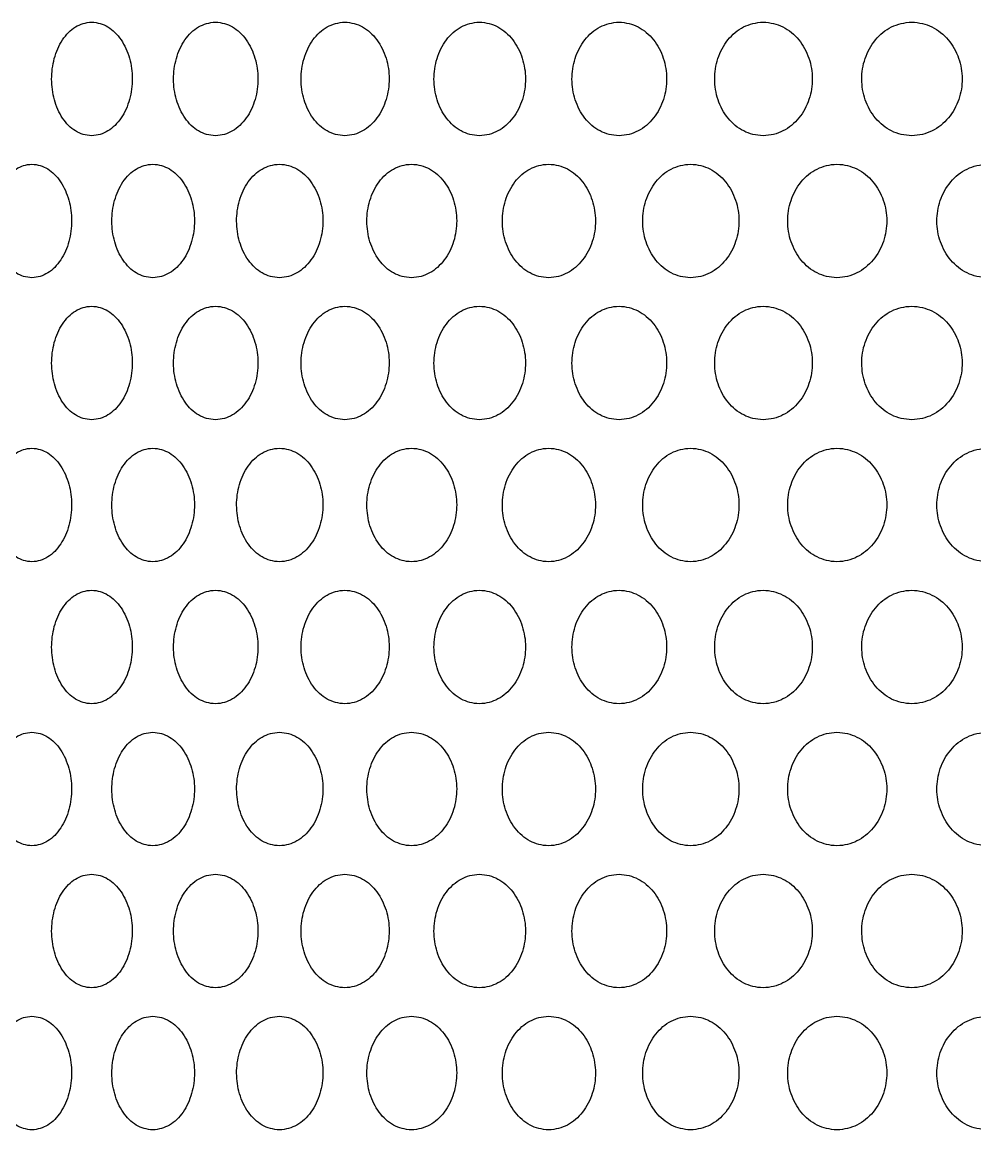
# Model space of a CAD drawing. Header units: millimetres. Extents: x 750 to 8479, y 2174 to 4333.
# Drawn here: x 1095.5 to 1162.6, y 2955.1 to 3033.1 of the extents above; entities that cross this region are included whole.
import ezdxf

# ---------------------------------------------------------------- set-up
doc = ezdxf.new("R2010")
doc.units = ezdxf.units.MM
doc.header["$LTSCALE"] = 153.67
doc.layers.add('02___PRT_ALL_AXES', color=7, linetype='CONTINUOUS')

msp = doc.modelspace()

# ---------------------------------------------------------------- linework, layer by layer
at = {"layer": '02___PRT_ALL_AXES', "color": 0, "linetype": 'Continuous'}
for points in [[(1100.35539, 3025.06591), (1099.93556, 3025.08775), (1099.18766, 3025.29974), (1098.25296, 3026.24269), (1097.66748, 3027.58256), (1097.47514, 3029.04925), (1097.65971, 3030.52312), (1098.24396, 3031.87762), (1099.18345, 3032.83075), (1099.93387, 3033.04428), (1100.35539, 3033.06591)], [(1100.35539, 3033.06591), (1100.77522, 3033.04407), (1101.52886, 3032.83209), (1102.48207, 3031.88914), (1103.08477, 3030.54927), (1103.28363, 3029.08257), (1103.09279, 3027.60871), (1102.49128, 3026.25421), (1101.53311, 3025.30107), (1100.77691, 3025.08754), (1100.35539, 3025.06591)], [(1109.07654, 3025.06591), (1108.63688, 3025.08775), (1107.85338, 3025.29974), (1106.87364, 3026.24269), (1106.25967, 3027.58256), (1106.05794, 3029.04925), (1106.25153, 3030.52312), (1106.8642, 3031.87762), (1107.84897, 3032.83075), (1108.63512, 3033.04428), (1109.07654, 3033.06591)], [(1109.07654, 3033.06591), (1109.51621, 3033.04407), (1110.30516, 3032.83209), (1111.3025, 3031.88914), (1111.93284, 3030.54927), (1112.14078, 3029.08257), (1111.94122, 3027.60871), (1111.31214, 3026.25421), (1110.30961, 3025.30107), (1109.51797, 3025.08754), (1109.07654, 3025.06591)], [(1118.18973, 3025.06591), (1117.73127, 3025.08775), (1116.91399, 3025.29974), (1115.89149, 3026.24269), (1115.25046, 3027.58256), (1115.0398, 3029.04925), (1115.24196, 3030.52312), (1115.88163, 3031.87762), (1116.90939, 3032.83075), (1117.72942, 3033.04428), (1118.18973, 3033.06591)], [(1118.18973, 3033.06591), (1118.6482, 3033.04407), (1119.47064, 3032.83209), (1120.50978, 3031.88914), (1121.16629, 3030.54927), (1121.38283, 3029.08257), (1121.17502, 3027.60871), (1120.51983, 3026.25421), (1119.47527, 3025.30107), (1118.65004, 3025.08754), (1118.18973, 3025.06591)], [(1127.67373, 3025.06591), (1127.19753, 3025.08775), (1126.34837, 3025.29974), (1125.28549, 3026.24269), (1124.6189, 3027.58256), (1124.3998, 3029.04925), (1124.61006, 3030.52312), (1125.27525, 3031.87762), (1126.34359, 3032.83075), (1127.19561, 3033.04428), (1127.67373, 3033.06591)], [(1127.67373, 3033.06591), (1128.14993, 3033.04407), (1129.00394, 3032.83209), (1130.08247, 3031.88914), (1130.76362, 3030.54927), (1130.98824, 3029.08257), (1130.77268, 3027.60871), (1130.0929, 3026.25421), (1129.00875, 3025.30107), (1128.15185, 3025.08754), (1127.67373, 3025.06591)], [(1137.50645, 3025.06591), (1137.01362, 3025.08775), (1136.13456, 3025.29974), (1135.03378, 3026.24269), (1134.34319, 3027.58256), (1134.11615, 3029.04925), (1134.33402, 3030.52312), (1135.02317, 3031.87762), (1136.12962, 3032.83075), (1137.01163, 3033.04428), (1137.50645, 3033.06591)], [(1137.50645, 3033.06591), (1137.99928, 3033.04407), (1138.88287, 3032.83209), (1139.99828, 3031.88914), (1140.70248, 3030.54927), (1140.93467, 3029.08257), (1140.71184, 3027.60871), (1140.00906, 3026.25421), (1138.88785, 3025.30107), (1138.00127, 3025.08754), (1137.50645, 3025.06591)], [(1147.66499, 3025.06591), (1147.15668, 3025.08775), (1146.24978, 3025.29974), (1145.11366, 3026.24269), (1144.40066, 3027.58256), (1144.16623, 3029.04925), (1144.3912, 3030.52312), (1145.1027, 3031.87762), (1146.24467, 3032.83075), (1147.15463, 3033.04428), (1147.66499, 3033.06591)], [(1147.66499, 3033.06591), (1148.17331, 3033.04407), (1149.08442, 3032.83209), (1150.2341, 3031.88914), (1150.95971, 3030.54927), (1151.19893, 3029.08257), (1150.96936, 3027.60871), (1150.24521, 3026.25421), (1149.08955, 3025.30107), (1148.17535, 3025.08754), (1147.66499, 3025.06591)], [(1158.1257, 3025.06591), (1157.60309, 3025.08775), (1156.67045, 3025.29974), (1155.50163, 3026.24269), (1154.7679, 3027.58256), (1154.52661, 3029.04925), (1154.75816, 3030.52312), (1155.49036, 3031.87762), (1156.6652, 3032.83075), (1157.60099, 3033.04428), (1158.1257, 3033.06591)], [(1158.1257, 3033.06591), (1158.64831, 3033.04407), (1159.58482, 3032.83209), (1160.76611, 3031.88914), (1161.51144, 3030.54927), (1161.75713, 3029.08257), (1161.52135, 3027.60871), (1160.77752, 3026.25421), (1159.5901, 3025.30107), (1158.65042, 3025.08754), (1158.1257, 3025.06591)], [(1096.14821, 3015.06591), (1095.73866, 3015.08775), (1095.00922, 3015.29974), (1094.09787, 3016.24269), (1093.52714, 3017.58256), (1093.33968, 3019.04925), (1093.51958, 3020.52312), (1094.08909, 3021.87762), (1095.00512, 3022.83075), (1095.73702, 3023.04428), (1096.14821, 3023.06591)], [(1096.14821, 3023.06591), (1096.55776, 3023.04407), (1097.29307, 3022.83209), (1098.22337, 3021.88914), (1098.81173, 3020.54927), (1099.00588, 3019.08257), (1098.81955, 3017.60871), (1098.23237, 3016.25421), (1097.29722, 3015.30107), (1096.5594, 3015.08754), (1096.14821, 3015.06591)], [(1104.66567, 3015.06591), (1104.2358, 3015.08775), (1103.46988, 3015.29974), (1102.51238, 3016.24269), (1101.91248, 3017.58256), (1101.71539, 3019.04925), (1101.90452, 3020.52312), (1102.50315, 3021.87762), (1103.46557, 3022.83075), (1104.23407, 3023.04428), (1104.66567, 3023.06591)], [(1104.66567, 3023.06591), (1105.09554, 3023.04407), (1105.86707, 3022.83209), (1106.84262, 3021.88914), (1107.45932, 3020.54927), (1107.66278, 3019.08257), (1107.46752, 3017.60871), (1106.85206, 3016.25421), (1105.87141, 3015.30107), (1105.09727, 3015.08754), (1104.66567, 3015.06591)], [(1113.58544, 3015.06591), (1113.13625, 3015.08775), (1112.33562, 3015.29974), (1111.33421, 3016.24269), (1110.70653, 3017.58256), (1110.50027, 3019.04925), (1110.69821, 3020.52312), (1111.32456, 3021.87762), (1112.33112, 3022.83075), (1113.13444, 3023.04428), (1113.58544, 3023.06591)], [(1113.58544, 3023.06591), (1114.03463, 3023.04407), (1114.84057, 3022.83209), (1115.85911, 3021.88914), (1116.50272, 3020.54927), (1116.71501, 3019.08257), (1116.51128, 3017.60871), (1115.86895, 3016.25421), (1114.84511, 3015.30107), (1114.03644, 3015.08754), (1113.58544, 3015.06591)], [(1122.88674, 3015.06591), (1122.41927, 3015.08775), (1121.58581, 3015.29974), (1120.54282, 3016.24269), (1119.88882, 3017.58256), (1119.67387, 3019.04925), (1119.88014, 3020.52312), (1120.53276, 3021.87762), (1121.58112, 3022.83075), (1122.41739, 3023.04428), (1122.88674, 3023.06591)], [(1122.88674, 3023.06591), (1123.35421, 3023.04407), (1124.19268, 3022.83209), (1125.25183, 3021.88914), (1125.92085, 3020.54927), (1126.14149, 3019.08257), (1125.92975, 3017.60871), (1125.26207, 3016.25421), (1124.19741, 3015.30107), (1123.35609, 3015.08754), (1122.88674, 3015.06591)], [(1132.54791, 3015.06591), (1132.06325, 3015.08775), (1131.1989, 3015.29974), (1130.11675, 3016.24269), (1129.43796, 3017.58256), (1129.21483, 3019.04925), (1129.42896, 3020.52312), (1130.10632, 3021.87762), (1131.19403, 3022.83075), (1132.0613, 3023.04428), (1132.54791, 3023.06591)], [(1132.54791, 3023.06591), (1133.03257, 3023.04407), (1133.90162, 3022.83209), (1134.99891, 3021.88914), (1135.69179, 3020.54927), (1135.92026, 3019.08257), (1135.701, 3017.60871), (1135.00952, 3016.25421), (1133.90652, 3015.30107), (1133.03452, 3015.08754), (1132.54791, 3015.06591)], [(1142.54646, 3015.06591), (1142.04573, 3015.08775), (1141.1525, 3015.29974), (1140.03372, 3016.24269), (1139.33172, 3017.58256), (1139.10092, 3019.04925), (1139.32241, 3020.52312), (1140.02293, 3021.87762), (1141.14747, 3022.83075), (1142.04372, 3023.04428), (1142.54646, 3023.06591)], [(1142.54646, 3023.06591), (1143.04718, 3023.04407), (1143.94478, 3022.83209), (1145.07766, 3021.88914), (1145.79278, 3020.54927), (1146.02855, 3019.08257), (1145.80228, 3017.60871), (1145.08861, 3016.25421), (1143.94984, 3015.30107), (1143.04919, 3015.08754), (1142.54646, 3015.06591)], [(1152.85908, 3015.06591), (1152.34347, 3015.08775), (1151.42343, 3015.29974), (1150.27063, 3016.24269), (1149.54705, 3017.58256), (1149.30912, 3019.04925), (1149.53745, 3020.52312), (1150.25951, 3021.87762), (1151.41825, 3022.83075), (1152.34139, 3023.04428), (1152.85908, 3023.06591)], [(1152.85908, 3023.06591), (1153.3747, 3023.04407), (1154.29877, 3022.83209), (1155.4646, 3021.88914), (1156.20029, 3020.54927), (1156.44281, 3019.08257), (1156.21007, 3017.60871), (1155.47586, 3016.25421), (1154.30398, 3015.30107), (1153.37677, 3015.08754), (1152.85908, 3015.06591)], [(1163.46178, 3015.06591), (1162.93247, 3015.08775), (1161.98778, 3015.29974), (1160.80363, 3016.24269), (1160.06016, 3017.58256), (1159.81566, 3019.04925), (1160.05029, 3020.52312), (1160.79221, 3021.87762), (1161.98246, 3022.83075), (1162.93034, 3023.04428), (1163.46178, 3023.06591)], [(1100.35539, 3005.06591), (1099.93556, 3005.08775), (1099.18766, 3005.29974), (1098.25296, 3006.24269), (1097.66748, 3007.58256), (1097.47514, 3009.04925), (1097.65971, 3010.52312), (1098.24396, 3011.87762), (1099.18345, 3012.83075), (1099.93387, 3013.04428), (1100.35539, 3013.06591)], [(1100.35539, 3013.06591), (1100.77522, 3013.04407), (1101.52886, 3012.83209), (1102.48207, 3011.88914), (1103.08477, 3010.54927), (1103.28363, 3009.08257), (1103.09279, 3007.60871), (1102.49128, 3006.25421), (1101.53311, 3005.30107), (1100.77691, 3005.08754), (1100.35539, 3005.06591)], [(1109.07654, 3005.06591), (1108.63688, 3005.08775), (1107.85338, 3005.29974), (1106.87364, 3006.24269), (1106.25967, 3007.58256), (1106.05794, 3009.04925), (1106.25153, 3010.52312), (1106.8642, 3011.87762), (1107.84897, 3012.83075), (1108.63512, 3013.04428), (1109.07654, 3013.06591)], [(1109.07654, 3013.06591), (1109.51621, 3013.04407), (1110.30516, 3012.83209), (1111.3025, 3011.88914), (1111.93284, 3010.54927), (1112.14078, 3009.08257), (1111.94122, 3007.60871), (1111.31214, 3006.25421), (1110.30961, 3005.30107), (1109.51797, 3005.08754), (1109.07654, 3005.06591)], [(1118.18973, 3005.06591), (1117.73127, 3005.08775), (1116.91399, 3005.29974), (1115.89149, 3006.24269), (1115.25046, 3007.58256), (1115.0398, 3009.04925), (1115.24196, 3010.52312), (1115.88163, 3011.87762), (1116.90939, 3012.83075), (1117.72942, 3013.04428), (1118.18973, 3013.06591)], [(1118.18973, 3013.06591), (1118.6482, 3013.04407), (1119.47064, 3012.83209), (1120.50978, 3011.88914), (1121.16629, 3010.54927), (1121.38283, 3009.08257), (1121.17502, 3007.60871), (1120.51983, 3006.25421), (1119.47527, 3005.30107), (1118.65004, 3005.08754), (1118.18973, 3005.06591)], [(1127.67373, 3005.06591), (1127.19753, 3005.08775), (1126.34837, 3005.29974), (1125.28549, 3006.24269), (1124.6189, 3007.58256), (1124.3998, 3009.04925), (1124.61006, 3010.52312), (1125.27525, 3011.87762), (1126.34359, 3012.83075), (1127.19561, 3013.04428), (1127.67373, 3013.06591)], [(1127.67373, 3013.06591), (1128.14993, 3013.04407), (1129.00394, 3012.83209), (1130.08247, 3011.88914), (1130.76362, 3010.54927), (1130.98824, 3009.08257), (1130.77268, 3007.60871), (1130.0929, 3006.25421), (1129.00875, 3005.30107), (1128.15185, 3005.08754), (1127.67373, 3005.06591)], [(1137.50645, 3005.06591), (1137.01362, 3005.08775), (1136.13456, 3005.29974), (1135.03378, 3006.24269), (1134.34319, 3007.58256), (1134.11615, 3009.04925), (1134.33402, 3010.52312), (1135.02317, 3011.87762), (1136.12962, 3012.83075), (1137.01163, 3013.04428), (1137.50645, 3013.06591)], [(1137.50645, 3013.06591), (1137.99928, 3013.04407), (1138.88287, 3012.83209), (1139.99828, 3011.88914), (1140.70248, 3010.54927), (1140.93467, 3009.08257), (1140.71184, 3007.60871), (1140.00906, 3006.25421), (1138.88785, 3005.30107), (1138.00127, 3005.08754), (1137.50645, 3005.06591)], [(1147.66499, 3005.06591), (1147.15668, 3005.08775), (1146.24978, 3005.29974), (1145.11366, 3006.24269), (1144.40066, 3007.58256), (1144.16623, 3009.04925), (1144.3912, 3010.52312), (1145.1027, 3011.87762), (1146.24467, 3012.83075), (1147.15463, 3013.04428), (1147.66499, 3013.06591)], [(1147.66499, 3013.06591), (1148.17331, 3013.04407), (1149.08442, 3012.83209), (1150.2341, 3011.88914), (1150.95971, 3010.54927), (1151.19893, 3009.08257), (1150.96936, 3007.60871), (1150.24521, 3006.25421), (1149.08955, 3005.30107), (1148.17535, 3005.08754), (1147.66499, 3005.06591)], [(1158.1257, 3005.06591), (1157.60309, 3005.08775), (1156.67045, 3005.29974), (1155.50163, 3006.24269), (1154.7679, 3007.58256), (1154.52661, 3009.04925), (1154.75816, 3010.52312), (1155.49036, 3011.87762), (1156.6652, 3012.83075), (1157.60099, 3013.04428), (1158.1257, 3013.06591)], [(1158.1257, 3013.06591), (1158.64831, 3013.04407), (1159.58482, 3012.83209), (1160.76611, 3011.88914), (1161.51144, 3010.54927), (1161.75713, 3009.08257), (1161.52135, 3007.60871), (1160.77752, 3006.25421), (1159.5901, 3005.30107), (1158.65042, 3005.08754), (1158.1257, 3005.06591)], [(1096.14821, 2995.06591), (1095.73866, 2995.08775), (1095.00922, 2995.29974), (1094.09787, 2996.24269), (1093.52714, 2997.58256), (1093.33968, 2999.04925), (1093.51958, 3000.52312), (1094.08909, 3001.87762), (1095.00512, 3002.83075), (1095.73702, 3003.04428), (1096.14821, 3003.06591)], [(1096.14821, 3003.06591), (1096.55776, 3003.04407), (1097.29307, 3002.83209), (1098.22337, 3001.88914), (1098.81173, 3000.54927), (1099.00588, 2999.08257), (1098.81955, 2997.60871), (1098.23237, 2996.25421), (1097.29722, 2995.30107), (1096.5594, 2995.08754), (1096.14821, 2995.06591)], [(1104.66567, 2995.06591), (1104.2358, 2995.08775), (1103.46988, 2995.29974), (1102.51238, 2996.24269), (1101.91248, 2997.58256), (1101.71539, 2999.04925), (1101.90452, 3000.52312), (1102.50315, 3001.87762), (1103.46557, 3002.83075), (1104.23407, 3003.04428), (1104.66567, 3003.06591)], [(1104.66567, 3003.06591), (1105.09554, 3003.04407), (1105.86707, 3002.83209), (1106.84262, 3001.88914), (1107.45932, 3000.54927), (1107.66278, 2999.08257), (1107.46752, 2997.60871), (1106.85206, 2996.25421), (1105.87141, 2995.30107), (1105.09727, 2995.08754), (1104.66567, 2995.06591)], [(1113.58544, 2995.06591), (1113.13625, 2995.08775), (1112.33562, 2995.29974), (1111.33421, 2996.24269), (1110.70653, 2997.58256), (1110.50027, 2999.04925), (1110.69821, 3000.52312), (1111.32456, 3001.87762), (1112.33112, 3002.83075), (1113.13444, 3003.04428), (1113.58544, 3003.06591)], [(1113.58544, 3003.06591), (1114.03463, 3003.04407), (1114.84057, 3002.83209), (1115.85911, 3001.88914), (1116.50272, 3000.54927), (1116.71501, 2999.08257), (1116.51128, 2997.60871), (1115.86895, 2996.25421), (1114.84511, 2995.30107), (1114.03644, 2995.08754), (1113.58544, 2995.06591)], [(1122.88674, 2995.06591), (1122.41927, 2995.08775), (1121.58581, 2995.29974), (1120.54282, 2996.24269), (1119.88882, 2997.58256), (1119.67387, 2999.04925), (1119.88014, 3000.52312), (1120.53276, 3001.87762), (1121.58112, 3002.83075), (1122.41739, 3003.04428), (1122.88674, 3003.06591)], [(1122.88674, 3003.06591), (1123.35421, 3003.04407), (1124.19268, 3002.83209), (1125.25183, 3001.88914), (1125.92085, 3000.54927), (1126.14149, 2999.08257), (1125.92975, 2997.60871), (1125.26207, 2996.25421), (1124.19741, 2995.30107), (1123.35609, 2995.08754), (1122.88674, 2995.06591)], [(1132.54791, 2995.06591), (1132.06325, 2995.08775), (1131.1989, 2995.29974), (1130.11675, 2996.24269), (1129.43796, 2997.58256), (1129.21483, 2999.04925), (1129.42896, 3000.52312), (1130.10632, 3001.87762), (1131.19403, 3002.83075), (1132.0613, 3003.04428), (1132.54791, 3003.06591)], [(1132.54791, 3003.06591), (1133.03257, 3003.04407), (1133.90162, 3002.83209), (1134.99891, 3001.88914), (1135.69179, 3000.54927), (1135.92026, 2999.08257), (1135.701, 2997.60871), (1135.00952, 2996.25421), (1133.90652, 2995.30107), (1133.03452, 2995.08754), (1132.54791, 2995.06591)], [(1142.54646, 2995.06591), (1142.04573, 2995.08775), (1141.1525, 2995.29974), (1140.03372, 2996.24269), (1139.33172, 2997.58256), (1139.10092, 2999.04925), (1139.32241, 3000.52312), (1140.02293, 3001.87762), (1141.14747, 3002.83075), (1142.04372, 3003.04428), (1142.54646, 3003.06591)], [(1142.54646, 3003.06591), (1143.04718, 3003.04407), (1143.94478, 3002.83209), (1145.07766, 3001.88914), (1145.79278, 3000.54927), (1146.02855, 2999.08257), (1145.80228, 2997.60871), (1145.08861, 2996.25421), (1143.94984, 2995.30107), (1143.04919, 2995.08754), (1142.54646, 2995.06591)], [(1152.85908, 2995.06591), (1152.34347, 2995.08775), (1151.42343, 2995.29974), (1150.27063, 2996.24269), (1149.54705, 2997.58256), (1149.30912, 2999.04925), (1149.53745, 3000.52312), (1150.25951, 3001.87762), (1151.41825, 3002.83075), (1152.34139, 3003.04428), (1152.85908, 3003.06591)], [(1152.85908, 3003.06591), (1153.3747, 3003.04407), (1154.29877, 3002.83209), (1155.4646, 3001.88914), (1156.20029, 3000.54927), (1156.44281, 2999.08257), (1156.21007, 2997.60871), (1155.47586, 2996.25421), (1154.30398, 2995.30107), (1153.37677, 2995.08754), (1152.85908, 2995.06591)], [(1163.46178, 2995.06591), (1162.93247, 2995.08775), (1161.98778, 2995.29974), (1160.80363, 2996.24269), (1160.06016, 2997.58256), (1159.81566, 2999.04925), (1160.05029, 3000.52312), (1160.79221, 3001.87762), (1161.98246, 3002.83075), (1162.93034, 3003.04428), (1163.46178, 3003.06591)], [(1100.35539, 2985.06591), (1099.93556, 2985.08775), (1099.18766, 2985.29974), (1098.25296, 2986.24269), (1097.66748, 2987.58256), (1097.47514, 2989.04925), (1097.65971, 2990.52312), (1098.24396, 2991.87762), (1099.18345, 2992.83075), (1099.93387, 2993.04428), (1100.35539, 2993.06591)], [(1100.35539, 2993.06591), (1100.77522, 2993.04407), (1101.52886, 2992.83209), (1102.48207, 2991.88914), (1103.08477, 2990.54927), (1103.28363, 2989.08257), (1103.09279, 2987.60871), (1102.49128, 2986.25421), (1101.53311, 2985.30107), (1100.77691, 2985.08754), (1100.35539, 2985.06591)], [(1109.07654, 2985.06591), (1108.63688, 2985.08775), (1107.85338, 2985.29974), (1106.87364, 2986.24269), (1106.25967, 2987.58256), (1106.05794, 2989.04925), (1106.25153, 2990.52312), (1106.8642, 2991.87762), (1107.84897, 2992.83075), (1108.63512, 2993.04428), (1109.07654, 2993.06591)], [(1109.07654, 2993.06591), (1109.51621, 2993.04407), (1110.30516, 2992.83209), (1111.3025, 2991.88914), (1111.93284, 2990.54927), (1112.14078, 2989.08257), (1111.94122, 2987.60871), (1111.31214, 2986.25421), (1110.30961, 2985.30107), (1109.51797, 2985.08754), (1109.07654, 2985.06591)], [(1118.18973, 2985.06591), (1117.73127, 2985.08775), (1116.91399, 2985.29974), (1115.89149, 2986.24269), (1115.25046, 2987.58256), (1115.0398, 2989.04925), (1115.24196, 2990.52312), (1115.88163, 2991.87762), (1116.90939, 2992.83075), (1117.72942, 2993.04428), (1118.18973, 2993.06591)], [(1118.18973, 2993.06591), (1118.6482, 2993.04407), (1119.47064, 2992.83209), (1120.50978, 2991.88914), (1121.16629, 2990.54927), (1121.38283, 2989.08257), (1121.17502, 2987.60871), (1120.51983, 2986.25421), (1119.47527, 2985.30107), (1118.65004, 2985.08754), (1118.18973, 2985.06591)], [(1127.67373, 2985.06591), (1127.19753, 2985.08775), (1126.34837, 2985.29974), (1125.28549, 2986.24269), (1124.6189, 2987.58256), (1124.3998, 2989.04925), (1124.61006, 2990.52312), (1125.27525, 2991.87762), (1126.34359, 2992.83075), (1127.19561, 2993.04428), (1127.67373, 2993.06591)], [(1127.67373, 2993.06591), (1128.14993, 2993.04407), (1129.00394, 2992.83209), (1130.08247, 2991.88914), (1130.76362, 2990.54927), (1130.98824, 2989.08257), (1130.77268, 2987.60871), (1130.0929, 2986.25421), (1129.00875, 2985.30107), (1128.15185, 2985.08754), (1127.67373, 2985.06591)], [(1137.50645, 2985.06591), (1137.01362, 2985.08775), (1136.13456, 2985.29974), (1135.03378, 2986.24269), (1134.34319, 2987.58256), (1134.11615, 2989.04925), (1134.33402, 2990.52312), (1135.02317, 2991.87762), (1136.12962, 2992.83075), (1137.01163, 2993.04428), (1137.50645, 2993.06591)], [(1137.50645, 2993.06591), (1137.99928, 2993.04407), (1138.88287, 2992.83209), (1139.99828, 2991.88914), (1140.70248, 2990.54927), (1140.93467, 2989.08257), (1140.71184, 2987.60871), (1140.00906, 2986.25421), (1138.88785, 2985.30107), (1138.00127, 2985.08754), (1137.50645, 2985.06591)], [(1147.66499, 2985.06591), (1147.15668, 2985.08775), (1146.24978, 2985.29974), (1145.11366, 2986.24269), (1144.40066, 2987.58256), (1144.16623, 2989.04925), (1144.3912, 2990.52312), (1145.1027, 2991.87762), (1146.24467, 2992.83075), (1147.15463, 2993.04428), (1147.66499, 2993.06591)], [(1147.66499, 2993.06591), (1148.17331, 2993.04407), (1149.08442, 2992.83209), (1150.2341, 2991.88914), (1150.95971, 2990.54927), (1151.19893, 2989.08257), (1150.96936, 2987.60871), (1150.24521, 2986.25421), (1149.08955, 2985.30107), (1148.17535, 2985.08754), (1147.66499, 2985.06591)], [(1158.1257, 2985.06591), (1157.60309, 2985.08775), (1156.67045, 2985.29974), (1155.50163, 2986.24269), (1154.7679, 2987.58256), (1154.52661, 2989.04925), (1154.75816, 2990.52312), (1155.49036, 2991.87762), (1156.6652, 2992.83075), (1157.60099, 2993.04428), (1158.1257, 2993.06591)], [(1158.1257, 2993.06591), (1158.64831, 2993.04407), (1159.58482, 2992.83209), (1160.76611, 2991.88914), (1161.51144, 2990.54927), (1161.75713, 2989.08257), (1161.52135, 2987.60871), (1160.77752, 2986.25421), (1159.5901, 2985.30107), (1158.65042, 2985.08754), (1158.1257, 2985.06591)], [(1096.14821, 2975.06591), (1095.73866, 2975.08775), (1095.00922, 2975.29974), (1094.09787, 2976.24269), (1093.52714, 2977.58256), (1093.33968, 2979.04925), (1093.51958, 2980.52312), (1094.08909, 2981.87762), (1095.00512, 2982.83075), (1095.73702, 2983.04428), (1096.14821, 2983.06591)], [(1096.14821, 2983.06591), (1096.55776, 2983.04407), (1097.29307, 2982.83209), (1098.22337, 2981.88914), (1098.81173, 2980.54927), (1099.00588, 2979.08257), (1098.81955, 2977.60871), (1098.23237, 2976.25421), (1097.29722, 2975.30107), (1096.5594, 2975.08754), (1096.14821, 2975.06591)], [(1104.66567, 2975.06591), (1104.2358, 2975.08775), (1103.46988, 2975.29974), (1102.51238, 2976.24269), (1101.91248, 2977.58256), (1101.71539, 2979.04925), (1101.90452, 2980.52312), (1102.50315, 2981.87762), (1103.46557, 2982.83075), (1104.23407, 2983.04428), (1104.66567, 2983.06591)], [(1104.66567, 2983.06591), (1105.09554, 2983.04407), (1105.86707, 2982.83209), (1106.84262, 2981.88914), (1107.45932, 2980.54927), (1107.66278, 2979.08257), (1107.46752, 2977.60871), (1106.85206, 2976.25421), (1105.87141, 2975.30107), (1105.09727, 2975.08754), (1104.66567, 2975.06591)], [(1113.58544, 2975.06591), (1113.13625, 2975.08775), (1112.33562, 2975.29974), (1111.33421, 2976.24269), (1110.70653, 2977.58256), (1110.50027, 2979.04925), (1110.69821, 2980.52312), (1111.32456, 2981.87762), (1112.33112, 2982.83075), (1113.13444, 2983.04428), (1113.58544, 2983.06591)], [(1113.58544, 2983.06591), (1114.03463, 2983.04407), (1114.84057, 2982.83209), (1115.85911, 2981.88914), (1116.50272, 2980.54927), (1116.71501, 2979.08257), (1116.51128, 2977.60871), (1115.86895, 2976.25421), (1114.84511, 2975.30107), (1114.03644, 2975.08754), (1113.58544, 2975.06591)], [(1122.88674, 2975.06591), (1122.41927, 2975.08775), (1121.58581, 2975.29974), (1120.54282, 2976.24269), (1119.88882, 2977.58256), (1119.67387, 2979.04925), (1119.88014, 2980.52312), (1120.53276, 2981.87762), (1121.58112, 2982.83075), (1122.41739, 2983.04428), (1122.88674, 2983.06591)], [(1122.88674, 2983.06591), (1123.35421, 2983.04407), (1124.19268, 2982.83209), (1125.25183, 2981.88914), (1125.92085, 2980.54927), (1126.14149, 2979.08257), (1125.92975, 2977.60871), (1125.26207, 2976.25421), (1124.19741, 2975.30107), (1123.35609, 2975.08754), (1122.88674, 2975.06591)], [(1132.54791, 2975.06591), (1132.06325, 2975.08775), (1131.1989, 2975.29974), (1130.11675, 2976.24269), (1129.43796, 2977.58256), (1129.21483, 2979.04925), (1129.42896, 2980.52312), (1130.10632, 2981.87762), (1131.19403, 2982.83075), (1132.0613, 2983.04428), (1132.54791, 2983.06591)], [(1132.54791, 2983.06591), (1133.03257, 2983.04407), (1133.90162, 2982.83209), (1134.99891, 2981.88914), (1135.69179, 2980.54927), (1135.92026, 2979.08257), (1135.701, 2977.60871), (1135.00952, 2976.25421), (1133.90652, 2975.30107), (1133.03452, 2975.08754), (1132.54791, 2975.06591)], [(1142.54646, 2975.06591), (1142.04573, 2975.08775), (1141.1525, 2975.29974), (1140.03372, 2976.24269), (1139.33172, 2977.58256), (1139.10092, 2979.04925), (1139.32241, 2980.52312), (1140.02293, 2981.87762), (1141.14747, 2982.83075), (1142.04372, 2983.04428), (1142.54646, 2983.06591)], [(1142.54646, 2983.06591), (1143.04718, 2983.04407), (1143.94478, 2982.83209), (1145.07766, 2981.88914), (1145.79278, 2980.54927), (1146.02855, 2979.08257), (1145.80228, 2977.60871), (1145.08861, 2976.25421), (1143.94984, 2975.30107), (1143.04919, 2975.08754), (1142.54646, 2975.06591)], [(1152.85908, 2975.06591), (1152.34347, 2975.08775), (1151.42343, 2975.29974), (1150.27063, 2976.24269), (1149.54705, 2977.58256), (1149.30912, 2979.04925), (1149.53745, 2980.52312), (1150.25951, 2981.87762), (1151.41825, 2982.83075), (1152.34139, 2983.04428), (1152.85908, 2983.06591)], [(1152.85908, 2983.06591), (1153.3747, 2983.04407), (1154.29877, 2982.83209), (1155.4646, 2981.88914), (1156.20029, 2980.54927), (1156.44281, 2979.08257), (1156.21007, 2977.60871), (1155.47586, 2976.25421), (1154.30398, 2975.30107), (1153.37677, 2975.08754), (1152.85908, 2975.06591)], [(1163.46178, 2975.06591), (1162.93247, 2975.08775), (1161.98778, 2975.29974), (1160.80363, 2976.24269), (1160.06016, 2977.58256), (1159.81566, 2979.04925), (1160.05029, 2980.52312), (1160.79221, 2981.87762), (1161.98246, 2982.83075), (1162.93034, 2983.04428), (1163.46178, 2983.06591)], [(1100.35539, 2965.06591), (1099.93556, 2965.08775), (1099.18766, 2965.29974), (1098.25296, 2966.24269), (1097.66748, 2967.58256), (1097.47514, 2969.04925), (1097.65971, 2970.52312), (1098.24396, 2971.87762), (1099.18345, 2972.83075), (1099.93387, 2973.04428), (1100.35539, 2973.06591)], [(1100.35539, 2973.06591), (1100.77522, 2973.04407), (1101.52886, 2972.83209), (1102.48207, 2971.88914), (1103.08477, 2970.54927), (1103.28363, 2969.08257), (1103.09279, 2967.60871), (1102.49128, 2966.25421), (1101.53311, 2965.30107), (1100.77691, 2965.08754), (1100.35539, 2965.06591)], [(1109.07654, 2965.06591), (1108.63688, 2965.08775), (1107.85338, 2965.29974), (1106.87364, 2966.24269), (1106.25967, 2967.58256), (1106.05794, 2969.04925), (1106.25153, 2970.52312), (1106.8642, 2971.87762), (1107.84897, 2972.83075), (1108.63512, 2973.04428), (1109.07654, 2973.06591)], [(1109.07654, 2973.06591), (1109.51621, 2973.04407), (1110.30516, 2972.83209), (1111.3025, 2971.88914), (1111.93284, 2970.54927), (1112.14078, 2969.08257), (1111.94122, 2967.60871), (1111.31214, 2966.25421), (1110.30961, 2965.30107), (1109.51797, 2965.08754), (1109.07654, 2965.06591)], [(1118.18973, 2965.06591), (1117.73127, 2965.08775), (1116.91399, 2965.29974), (1115.89149, 2966.24269), (1115.25046, 2967.58256), (1115.0398, 2969.04925), (1115.24196, 2970.52312), (1115.88163, 2971.87762), (1116.90939, 2972.83075), (1117.72942, 2973.04428), (1118.18973, 2973.06591)], [(1118.18973, 2973.06591), (1118.6482, 2973.04407), (1119.47064, 2972.83209), (1120.50978, 2971.88914), (1121.16629, 2970.54927), (1121.38283, 2969.08257), (1121.17502, 2967.60871), (1120.51983, 2966.25421), (1119.47527, 2965.30107), (1118.65004, 2965.08754), (1118.18973, 2965.06591)], [(1127.67373, 2965.06591), (1127.19753, 2965.08775), (1126.34837, 2965.29974), (1125.28549, 2966.24269), (1124.6189, 2967.58256), (1124.3998, 2969.04925), (1124.61006, 2970.52312), (1125.27525, 2971.87762), (1126.34359, 2972.83075), (1127.19561, 2973.04428), (1127.67373, 2973.06591)], [(1127.67373, 2973.06591), (1128.14993, 2973.04407), (1129.00394, 2972.83209), (1130.08247, 2971.88914), (1130.76362, 2970.54927), (1130.98824, 2969.08257), (1130.77268, 2967.60871), (1130.0929, 2966.25421), (1129.00875, 2965.30107), (1128.15185, 2965.08754), (1127.67373, 2965.06591)], [(1137.50645, 2965.06591), (1137.01362, 2965.08775), (1136.13456, 2965.29974), (1135.03378, 2966.24269), (1134.34319, 2967.58256), (1134.11615, 2969.04925), (1134.33402, 2970.52312), (1135.02317, 2971.87762), (1136.12962, 2972.83075), (1137.01163, 2973.04428), (1137.50645, 2973.06591)], [(1137.50645, 2973.06591), (1137.99928, 2973.04407), (1138.88287, 2972.83209), (1139.99828, 2971.88914), (1140.70248, 2970.54927), (1140.93467, 2969.08257), (1140.71184, 2967.60871), (1140.00906, 2966.25421), (1138.88785, 2965.30107), (1138.00127, 2965.08754), (1137.50645, 2965.06591)], [(1147.66499, 2965.06591), (1147.15668, 2965.08775), (1146.24978, 2965.29974), (1145.11366, 2966.24269), (1144.40066, 2967.58256), (1144.16623, 2969.04925), (1144.3912, 2970.52312), (1145.1027, 2971.87762), (1146.24467, 2972.83075), (1147.15463, 2973.04428), (1147.66499, 2973.06591)], [(1147.66499, 2973.06591), (1148.17331, 2973.04407), (1149.08442, 2972.83209), (1150.2341, 2971.88914), (1150.95971, 2970.54927), (1151.19893, 2969.08257), (1150.96936, 2967.60871), (1150.24521, 2966.25421), (1149.08955, 2965.30107), (1148.17535, 2965.08754), (1147.66499, 2965.06591)], [(1158.1257, 2965.06591), (1157.60309, 2965.08775), (1156.67045, 2965.29974), (1155.50163, 2966.24269), (1154.7679, 2967.58256), (1154.52661, 2969.04925), (1154.75816, 2970.52312), (1155.49036, 2971.87762), (1156.6652, 2972.83075), (1157.60099, 2973.04428), (1158.1257, 2973.06591)], [(1158.1257, 2973.06591), (1158.64831, 2973.04407), (1159.58482, 2972.83209), (1160.76611, 2971.88914), (1161.51144, 2970.54927), (1161.75713, 2969.08257), (1161.52135, 2967.60871), (1160.77752, 2966.25421), (1159.5901, 2965.30107), (1158.65042, 2965.08754), (1158.1257, 2965.06591)], [(1096.14821, 2955.06591), (1095.73866, 2955.08775), (1095.00922, 2955.29974), (1094.09787, 2956.24269), (1093.52714, 2957.58256), (1093.33968, 2959.04925), (1093.51958, 2960.52312), (1094.08909, 2961.87762), (1095.00512, 2962.83075), (1095.73702, 2963.04428), (1096.14821, 2963.06591)], [(1096.14821, 2963.06591), (1096.55776, 2963.04407), (1097.29307, 2962.83209), (1098.22337, 2961.88914), (1098.81173, 2960.54927), (1099.00588, 2959.08257), (1098.81955, 2957.60871), (1098.23237, 2956.25421), (1097.29722, 2955.30107), (1096.5594, 2955.08754), (1096.14821, 2955.06591)], [(1104.66567, 2955.06591), (1104.2358, 2955.08775), (1103.46988, 2955.29974), (1102.51238, 2956.24269), (1101.91248, 2957.58256), (1101.71539, 2959.04925), (1101.90452, 2960.52312), (1102.50315, 2961.87762), (1103.46557, 2962.83075), (1104.23407, 2963.04428), (1104.66567, 2963.06591)], [(1104.66567, 2963.06591), (1105.09554, 2963.04407), (1105.86707, 2962.83209), (1106.84262, 2961.88914), (1107.45932, 2960.54927), (1107.66278, 2959.08257), (1107.46752, 2957.60871), (1106.85206, 2956.25421), (1105.87141, 2955.30107), (1105.09727, 2955.08754), (1104.66567, 2955.06591)], [(1113.58544, 2955.06591), (1113.13625, 2955.08775), (1112.33562, 2955.29974), (1111.33421, 2956.24269), (1110.70653, 2957.58256), (1110.50027, 2959.04925), (1110.69821, 2960.52312), (1111.32456, 2961.87762), (1112.33112, 2962.83075), (1113.13444, 2963.04428), (1113.58544, 2963.06591)], [(1113.58544, 2963.06591), (1114.03463, 2963.04407), (1114.84057, 2962.83209), (1115.85911, 2961.88914), (1116.50272, 2960.54927), (1116.71501, 2959.08257), (1116.51128, 2957.60871), (1115.86895, 2956.25421), (1114.84511, 2955.30107), (1114.03644, 2955.08754), (1113.58544, 2955.06591)], [(1122.88674, 2955.06591), (1122.41927, 2955.08775), (1121.58581, 2955.29974), (1120.54282, 2956.24269), (1119.88882, 2957.58256), (1119.67387, 2959.04925), (1119.88014, 2960.52312), (1120.53276, 2961.87762), (1121.58112, 2962.83075), (1122.41739, 2963.04428), (1122.88674, 2963.06591)], [(1122.88674, 2963.06591), (1123.35421, 2963.04407), (1124.19268, 2962.83209), (1125.25183, 2961.88914), (1125.92085, 2960.54927), (1126.14149, 2959.08257), (1125.92975, 2957.60871), (1125.26207, 2956.25421), (1124.19741, 2955.30107), (1123.35609, 2955.08754), (1122.88674, 2955.06591)], [(1132.54791, 2955.06591), (1132.06325, 2955.08775), (1131.1989, 2955.29974), (1130.11675, 2956.24269), (1129.43796, 2957.58256), (1129.21483, 2959.04925), (1129.42896, 2960.52312), (1130.10632, 2961.87762), (1131.19403, 2962.83075), (1132.0613, 2963.04428), (1132.54791, 2963.06591)], [(1132.54791, 2963.06591), (1133.03257, 2963.04407), (1133.90162, 2962.83209), (1134.99891, 2961.88914), (1135.69179, 2960.54927), (1135.92026, 2959.08257), (1135.701, 2957.60871), (1135.00952, 2956.25421), (1133.90652, 2955.30107), (1133.03452, 2955.08754), (1132.54791, 2955.06591)], [(1142.54646, 2955.06591), (1142.04573, 2955.08775), (1141.1525, 2955.29974), (1140.03372, 2956.24269), (1139.33172, 2957.58256), (1139.10092, 2959.04925), (1139.32241, 2960.52312), (1140.02293, 2961.87762), (1141.14747, 2962.83075), (1142.04372, 2963.04428), (1142.54646, 2963.06591)], [(1142.54646, 2963.06591), (1143.04718, 2963.04407), (1143.94478, 2962.83209), (1145.07766, 2961.88914), (1145.79278, 2960.54927), (1146.02855, 2959.08257), (1145.80228, 2957.60871), (1145.08861, 2956.25421), (1143.94984, 2955.30107), (1143.04919, 2955.08754), (1142.54646, 2955.06591)], [(1152.85908, 2955.06591), (1152.34347, 2955.08775), (1151.42343, 2955.29974), (1150.27063, 2956.24269), (1149.54705, 2957.58256), (1149.30912, 2959.04925), (1149.53745, 2960.52312), (1150.25951, 2961.87762), (1151.41825, 2962.83075), (1152.34139, 2963.04428), (1152.85908, 2963.06591)], [(1152.85908, 2963.06591), (1153.3747, 2963.04407), (1154.29877, 2962.83209), (1155.4646, 2961.88914), (1156.20029, 2960.54927), (1156.44281, 2959.08257), (1156.21007, 2957.60871), (1155.47586, 2956.25421), (1154.30398, 2955.30107), (1153.37677, 2955.08754), (1152.85908, 2955.06591)], [(1163.46178, 2955.06591), (1162.93247, 2955.08775), (1161.98778, 2955.29974), (1160.80363, 2956.24269), (1160.06016, 2957.58256), (1159.81566, 2959.04925), (1160.05029, 2960.52312), (1160.79221, 2961.87762), (1161.98246, 2962.83075), (1162.93034, 2963.04428), (1163.46178, 2963.06591)]]:
    msp.add_open_spline(points, degree=3, dxfattribs=at)

doc.saveas('drawing.dxf')
